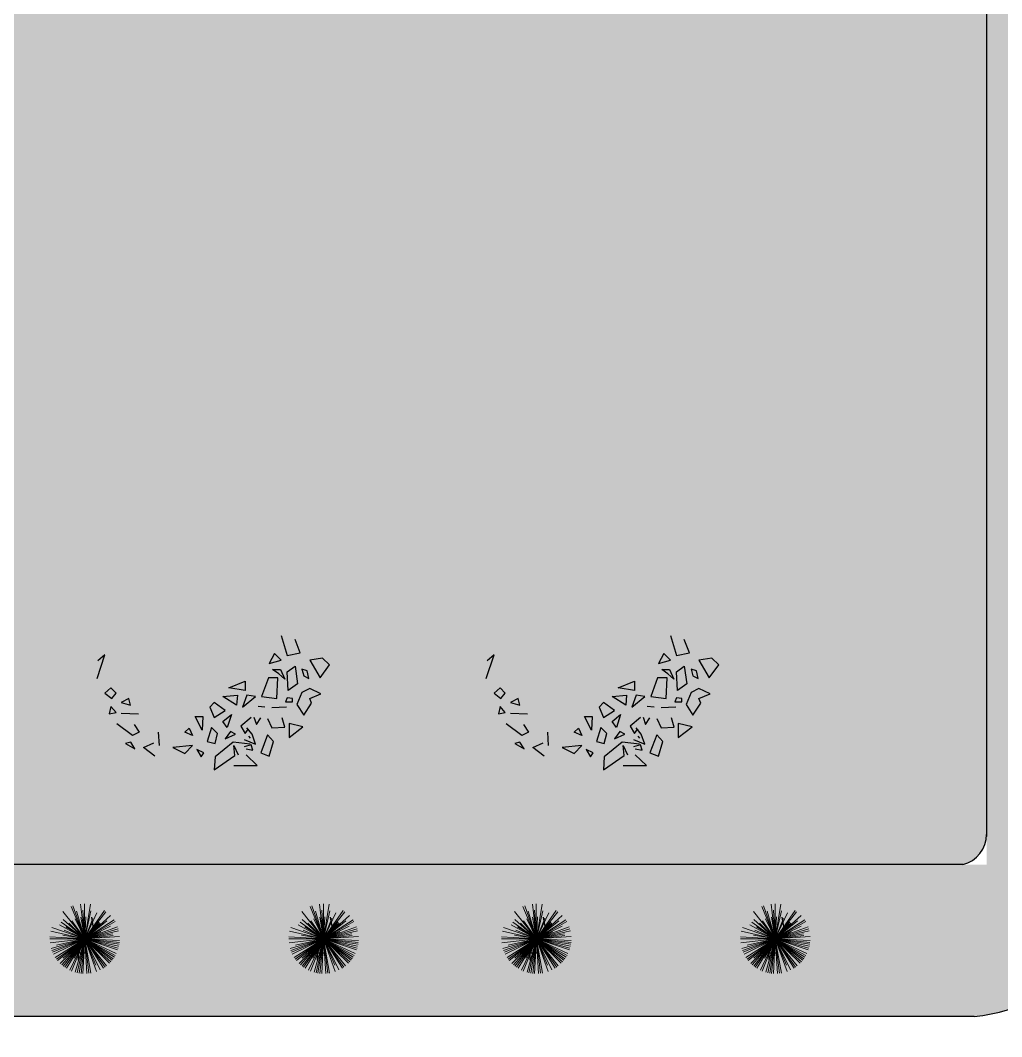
# Model space of a CAD drawing. Header units: millimetres. Extents: x -1544140 to 7445918, y -1294905 to 2019878.
# Drawn here: x 2049811 to 2051465, y 26564 to 28277 of the extents above; entities that cross this region are included whole.
import ezdxf

# ---------------------------------------------------------------- set-up
doc = ezdxf.new("R2010")
doc.units = ezdxf.units.MM
doc.header["$MEASUREMENT"] = 0
doc.layers.add('marc det', color=74, linetype='Continuous', lineweight=18)
picture_1 = doc.add_image_def('image5.png', size_in_pixel=(1482, 826))

msp = doc.modelspace()

# ---------------------------------------------------------------- hatches: boundary and pattern name
at = {"true_color": 0x8dc133, "transparency": 33554687}
h = msp.add_hatch(color=65, dxfattribs=at)
h.dxf.hatch_style = 1
h.paths.add_polyline_path([(2051695.9, 26910.2, -0.388077), (2051418.7, 26598), (2048355.9, 26598, -0.416277), (2047787.9, 27008.6), (2047787.9, 28978.7, -0.394381), (2048149.8, 29609), (2051192.1, 29609, -0.352206), (2051695.9, 29213.3)])
h.paths.add_polyline_path([(2048044, 26854.1), (2048044, 29352.9), (2051439.8, 29352.9), (2051439.8, 26854.1)], flags=16)
at = {"true_color": 0xb8d93f, "transparency": 33554687}
h = msp.add_hatch(color=63, dxfattribs=at)
h.dxf.hatch_style = 1
h.paths.add_polyline_path([(2051399.8, 26854.1, 0.351898), (2051439.8, 26907.7), (2051439.8, 29178.9, 0.326949), (2051193.8, 29352.9), (2048194.7, 29352.9, 0.386529), (2048044, 29013.2), (2048044, 27032.3, 0.417198), (2048331.2, 26854.1)])
at = {"layer": 'marc det'}
for points in [[(2050033.9, 27377.5), (2049995.4, 27367.2), (2049982.8, 27350.9), (2049959.6, 27318.3), (2049935.1, 27315.4), (2049931.9, 27287.3), (2049941.3, 27275.4), (2049934.2, 27257.6), (2049907.2, 27206.9), (2049915.9, 27189.4), (2049930.8, 27167.6), (2049931, 27148.4), (2049901.5, 27137.1), (2049942.6, 27134.2), (2049937.5, 27115.3), (2049950.8, 27101.5), (2049952.5, 27083.9), (2049972.7, 27061.8), (2049979.4, 27037), (2049998, 27022.8), (2050011.6, 27025.5), (2050029.4, 27015.3), (2050037.5, 26992.1), (2050043.2, 26963), (2050049.5, 26984.9), (2050068.9, 27002.4), (2050093.3, 26994.9), (2050109.5, 26984.3), (2050129.3, 26991), (2050150.4, 26991), (2050164, 26975.8), (2050169.4, 26993.3), (2050191.5, 27006), (2050214.6, 27005), (2050238.8, 27016.6), (2050246.1, 27033.2), (2050258.8, 27039.8), (2050275.8, 27043.1), (2050281.8, 27066.3), (2050293.3, 27079.6), (2050324.3, 27082.9), (2050348.2, 27078), (2050327.9, 27091.9), (2050312.6, 27106.7), (2050313.4, 27120.6), (2050327.2, 27139.8), (2050338.6, 27162.6), (2050336.6, 27181.5), (2050339.9, 27227.5), (2050378.3, 27247.4), (2050331.3, 27244.3), (2050318.3, 27265.8), (2050316.1, 27286), (2050301.9, 27313.4), (2050284.9, 27327.9), (2050277.1, 27349.8), (2050259.8, 27357.3), (2050237.2, 27373.5), (2050218.6, 27371.7), (2050219.1, 27402.9), (2050199.3, 27378.4), (2050192, 27397.6), (2050182.2, 27402.5), (2050158.7, 27409.4), (2050153.8, 27403.8), (2050110.3, 27400.7), (2050098.3, 27408), (2050077.1, 27399.7), (2050060.8, 27402), (2050044.2, 27423.5), (2050028.9, 27447.9), (2050035.2, 27424.4), (2050041.7, 27391.4)], [(2050690.1, 27377.5), (2050651.7, 27367.2), (2050639, 27350.9), (2050615.8, 27318.3), (2050591.4, 27315.4), (2050588.1, 27287.3), (2050597.5, 27275.4), (2050590.4, 27257.6), (2050563.4, 27206.9), (2050572.1, 27189.4), (2050587, 27167.6), (2050587.3, 27148.4), (2050557.8, 27137.1), (2050598.9, 27134.2), (2050593.8, 27115.3), (2050607.1, 27101.5), (2050608.7, 27083.9), (2050628.9, 27061.8), (2050635.6, 27037), (2050654.2, 27022.8), (2050667.8, 27025.5), (2050685.7, 27015.3), (2050693.7, 26992.1), (2050699.5, 26963), (2050705.7, 26984.9), (2050725.2, 27002.4), (2050749.6, 26994.9), (2050765.7, 26984.3), (2050785.6, 26991), (2050806.7, 26991), (2050820.2, 26975.8), (2050825.6, 26993.3), (2050847.8, 27006), (2050870.9, 27005), (2050895, 27016.6), (2050902.3, 27033.2), (2050915.1, 27039.8), (2050932, 27043.1), (2050938, 27066.3), (2050949.5, 27079.6), (2050980.6, 27082.9), (2051004.4, 27078), (2050984.1, 27091.9), (2050968.8, 27106.7), (2050969.6, 27120.6), (2050983.5, 27139.8), (2050994.8, 27162.6), (2050992.9, 27181.5), (2050996.2, 27227.5), (2051034.5, 27247.4), (2050987.6, 27244.3), (2050974.5, 27265.8), (2050972.3, 27286), (2050958.1, 27313.4), (2050941.2, 27327.9), (2050933.4, 27349.8), (2050916, 27357.3), (2050893.5, 27373.5), (2050874.8, 27371.7), (2050875.3, 27402.9), (2050855.5, 27378.4), (2050848.2, 27397.6), (2050838.4, 27402.5), (2050814.9, 27409.4), (2050810, 27403.8), (2050766.6, 27400.7), (2050754.6, 27408), (2050733.3, 27399.7), (2050717, 27402), (2050700.5, 27423.5), (2050685.1, 27447.9), (2050691.5, 27424.4), (2050698, 27391.4)]]:
    msp.add_hatch(color=102, dxfattribs=at).paths.add_polyline_path(points)

# ---------------------------------------------------------------- linework, layer by layer
at = {"color": 96}
for p, q in [((2050250.7, 27240.4), (2050260.9, 27206.4)), ((2050907, 27240.4), (2050917.1, 27206.4)), ((2050282.7, 27210.9), (2050274, 27233.6)), ((2050938.9, 27210.9), (2050930.2, 27233.6)), ((2049940.2, 27167.9), (2049953.3, 27207.5)), ((2049953.3, 27207.5), (2049941.6, 27197.3)), ((2050239.1, 27209.8), (2050230.4, 27192.8)), ((2050250.7, 27198.5), (2050239.1, 27209.8)), ((2050260.9, 27206.4), (2050282.7, 27210.9)), ((2050596.4, 27167.9), (2050609.5, 27207.5)), ((2050609.5, 27207.5), (2050597.9, 27197.3)), ((2050895.4, 27209.8), (2050886.7, 27192.8)), ((2050907, 27198.5), (2050895.4, 27209.8)), ((2050917.1, 27206.4), (2050938.9, 27210.9)), ((2050230.4, 27192.8), (2050250.7, 27198.5)), ((2050260.9, 27179.2), (2050274, 27188.3)), ((2050274, 27188.3), (2050278.3, 27158.9)), ((2050320.4, 27201.9), (2050298.6, 27198.5)), ((2050298.6, 27198.5), (2050316.1, 27169)), ((2050316.1, 27169), (2050332, 27190.5)), ((2050332, 27190.5), (2050320.4, 27201.9)), ((2050886.7, 27192.8), (2050907, 27198.5)), ((2050917.1, 27179.2), (2050930.2, 27188.3)), ((2050930.2, 27188.3), (2050934.6, 27158.9)), ((2050976.6, 27201.9), (2050954.9, 27198.5)), ((2050954.9, 27198.5), (2050972.3, 27169)), ((2050972.3, 27169), (2050988.3, 27190.5)), ((2050988.3, 27190.5), (2050976.6, 27201.9)), ((2050229, 27169), (2050217.4, 27137.3)), ((2050244.9, 27169), (2050229, 27169)), ((2050236.2, 27182.6), (2050249.3, 27182.6)), ((2050246.4, 27175.8), (2050236.2, 27182.6)), ((2050243.5, 27133.9), (2050244.9, 27169)), ((2050256.6, 27166.8), (2050246.4, 27175.8)), ((2050249.3, 27182.6), (2050256.6, 27166.8)), ((2050262.4, 27147.5), (2050260.9, 27179.2)), ((2050294.3, 27180.4), (2050285.6, 27183.7)), ((2050285.6, 27183.7), (2050288.5, 27172.4)), ((2050288.5, 27172.4), (2050297.2, 27167.9)), ((2050297.2, 27167.9), (2050294.3, 27180.4)), ((2050885.2, 27169), (2050873.6, 27137.3)), ((2050901.2, 27169), (2050885.2, 27169)), ((2050892.5, 27182.6), (2050905.5, 27182.6)), ((2050902.6, 27175.8), (2050892.5, 27182.6)), ((2050899.7, 27133.9), (2050901.2, 27169)), ((2050912.8, 27166.8), (2050902.6, 27175.8)), ((2050905.5, 27182.6), (2050912.8, 27166.8)), ((2050918.6, 27147.5), (2050917.1, 27179.2)), ((2050950.5, 27180.4), (2050941.8, 27183.7)), ((2050941.8, 27183.7), (2050944.7, 27172.4)), ((2050944.7, 27172.4), (2050953.4, 27167.9)), ((2050953.4, 27167.9), (2050950.5, 27180.4)), ((2049963.4, 27152.1), (2049953.3, 27143)), ((2049972.1, 27143), (2049963.4, 27152.1)), ((2050162.2, 27152.1), (2050189.8, 27163.4)), ((2050189.8, 27147.5), (2050162.2, 27152.1)), ((2050189.8, 27163.4), (2050189.8, 27147.5)), ((2050278.3, 27158.9), (2050262.4, 27147.5)), ((2050619.6, 27152.1), (2050609.5, 27143)), ((2050628.4, 27143), (2050619.6, 27152.1)), ((2050818.5, 27152.1), (2050846, 27163.4)), ((2050846, 27147.5), (2050818.5, 27152.1)), ((2050846, 27163.4), (2050846, 27147.5)), ((2050934.6, 27158.9), (2050918.6, 27147.5)), ((2049953.3, 27143), (2049964.9, 27133.9)), ((2049964.9, 27133.9), (2049972.1, 27143)), ((2050152.1, 27137.3), (2050176.7, 27139.6)), ((2050175.3, 27122.6), (2050152.1, 27137.3)), ((2050176.7, 27139.6), (2050175.3, 27122.6)), ((2050192.7, 27139.6), (2050185.4, 27119.2)), ((2050185.4, 27119.2), (2050207.2, 27137.3)), ((2050207.2, 27137.3), (2050192.7, 27139.6)), ((2050217.4, 27137.3), (2050243.5, 27133.9)), ((2050260.9, 27135.1), (2050258, 27128.3)), ((2050269.6, 27133.9), (2050260.9, 27135.1)), ((2050285.6, 27144.1), (2050276.9, 27123.8)), ((2050298.6, 27150.9), (2050285.6, 27144.1)), ((2050317.5, 27141.9), (2050298.6, 27150.9)), ((2050298.6, 27133.9), (2050317.5, 27141.9)), ((2050609.5, 27143), (2050621.1, 27133.9)), ((2050621.1, 27133.9), (2050628.4, 27143)), ((2050808.3, 27137.3), (2050833, 27139.6)), ((2050831.5, 27122.6), (2050808.3, 27137.3)), ((2050833, 27139.6), (2050831.5, 27122.6)), ((2050848.9, 27139.6), (2050841.7, 27119.2)), ((2050841.7, 27119.2), (2050863.5, 27137.3)), ((2050863.5, 27137.3), (2050848.9, 27139.6)), ((2050873.6, 27137.3), (2050899.7, 27133.9)), ((2050917.1, 27135.1), (2050914.2, 27128.3)), ((2050925.9, 27133.9), (2050917.1, 27135.1)), ((2050941.8, 27144.1), (2050933.1, 27123.8)), ((2050954.9, 27150.9), (2050941.8, 27144.1)), ((2050973.7, 27141.9), (2050954.9, 27150.9)), ((2050954.9, 27133.9), (2050973.7, 27141.9)), ((2049963.4, 27120.4), (2049960.5, 27107.9)), ((2049972.1, 27110.2), (2049963.4, 27120.4)), ((2049993.9, 27133.9), (2049980.8, 27127.2)), ((2049980.8, 27127.2), (2049996.8, 27122.6)), ((2049996.8, 27122.6), (2049993.9, 27133.9)), ((2050137.6, 27127.2), (2050130.3, 27119.2)), ((2050130.3, 27119.2), (2050137.6, 27102.2)), ((2050156.4, 27113.6), (2050137.6, 27127.2)), ((2050223.2, 27119.2), (2050211.6, 27120.4)), ((2050259.5, 27119.2), (2050234.8, 27118.1)), ((2050258, 27128.3), (2050269.6, 27128.3)), ((2050269.6, 27128.3), (2050269.6, 27133.9)), ((2050276.9, 27123.8), (2050288.5, 27105.7)), ((2050288.5, 27105.7), (2050301.6, 27126)), ((2050301.6, 27126), (2050298.6, 27133.9)), ((2050619.6, 27120.4), (2050616.7, 27107.9)), ((2050628.4, 27110.2), (2050619.6, 27120.4)), ((2050650.1, 27133.9), (2050637.1, 27127.2)), ((2050637.1, 27127.2), (2050653, 27122.6)), ((2050653, 27122.6), (2050650.1, 27133.9)), ((2050793.8, 27127.2), (2050786.5, 27119.2)), ((2050786.5, 27119.2), (2050793.8, 27102.2)), ((2050812.7, 27113.6), (2050793.8, 27127.2)), ((2050879.4, 27119.2), (2050867.8, 27120.4)), ((2050915.7, 27119.2), (2050891, 27118.1)), ((2050914.2, 27128.3), (2050925.9, 27128.3)), ((2050925.9, 27128.3), (2050925.9, 27133.9)), ((2050933.1, 27123.8), (2050944.7, 27105.7)), ((2050944.7, 27105.7), (2050957.8, 27126)), ((2050957.8, 27126), (2050954.9, 27133.9)), ((2049960.5, 27107.9), (2049972.1, 27110.2)), ((2049980.8, 27109), (2050009.9, 27107.9)), ((2050117.2, 27080.7), (2050105.6, 27103.4)), ((2050105.6, 27103.4), (2050118.7, 27103.4)), ((2050118.7, 27103.4), (2050117.2, 27080.7)), ((2050137.6, 27102.2), (2050156.4, 27113.6)), ((2050152.1, 27095.5), (2050166.6, 27106.8)), ((2050166.6, 27106.8), (2050159.3, 27085.3)), ((2050200, 27102.2), (2050182.5, 27087.5)), ((2050204.4, 27102.4), (2050208.7, 27090)), ((2050208.7, 27090), (2050216, 27101.3)), ((2050227.6, 27100.1), (2050234.9, 27084.3)), ((2050256.6, 27085.4), (2050252.3, 27101.3)), ((2050616.7, 27107.9), (2050628.4, 27110.2)), ((2050637.1, 27109), (2050666.1, 27107.9)), ((2050773.5, 27080.7), (2050761.9, 27103.4)), ((2050761.9, 27103.4), (2050774.9, 27103.4)), ((2050774.9, 27103.4), (2050773.5, 27080.7)), ((2050793.8, 27102.2), (2050812.7, 27113.6)), ((2050808.3, 27095.5), (2050822.8, 27106.8)), ((2050822.8, 27106.8), (2050815.6, 27085.3)), ((2050856.2, 27102.2), (2050838.8, 27087.5)), ((2050860.6, 27102.4), (2050865, 27090)), ((2050865, 27090), (2050872.2, 27101.3)), ((2050883.9, 27100.1), (2050891.1, 27084.3)), ((2050912.9, 27085.4), (2050908.5, 27101.3)), ((2049999.8, 27071.8), (2049973.7, 27091.1)), ((2050002.7, 27090), (2050011.4, 27077.5)), ((2050088.2, 27077.4), (2050095.5, 27084.1)), ((2050095.5, 27084.1), (2050101.3, 27071.7)), ((2050133.2, 27085.3), (2050126, 27061.5)), ((2050143.4, 27075.1), (2050133.2, 27085.3)), ((2050159.3, 27085.3), (2050152.1, 27095.5)), ((2050182.5, 27087.5), (2050189.8, 27075.1)), ((2050189.8, 27075.1), (2050195.6, 27083)), ((2050201.5, 27074.1), (2050192.8, 27084.3)), ((2050234.9, 27084.3), (2050256.6, 27085.4)), ((2050287, 27086.4), (2050263.8, 27092.1)), ((2050263.8, 27092.1), (2050263.8, 27068.3)), ((2050263.8, 27068.3), (2050287, 27086.4)), ((2050656, 27071.8), (2050629.9, 27091.1)), ((2050658.9, 27090), (2050667.6, 27077.5)), ((2050744.5, 27077.4), (2050751.7, 27084.1)), ((2050751.7, 27084.1), (2050757.5, 27071.7)), ((2050789.4, 27085.3), (2050782.2, 27061.5)), ((2050799.6, 27075.1), (2050789.4, 27085.3)), ((2050815.6, 27085.3), (2050808.3, 27095.5)), ((2050838.8, 27087.5), (2050846, 27075.1)), ((2050846, 27075.1), (2050851.8, 27083)), ((2050857.7, 27074.1), (2050849, 27084.3)), ((2050891.1, 27084.3), (2050912.9, 27085.4)), ((2050943.3, 27086.4), (2050920, 27092.1)), ((2050920, 27092.1), (2050920, 27068.3)), ((2050920, 27068.3), (2050943.3, 27086.4)), ((2050011.4, 27077.5), (2049999.8, 27071.8)), ((2050043.2, 27077.4), (2050044.7, 27054.7)), ((2050101.3, 27071.7), (2050088.2, 27077.4)), ((2050139, 27058.1), (2050143.4, 27075.1)), ((2050165.1, 27078.5), (2050156.4, 27066)), ((2050156.4, 27066), (2050173.8, 27074)), ((2050173.8, 27074), (2050165.1, 27078.5)), ((2050195.6, 27070.6), (2050198.5, 27067.2)), ((2050207.3, 27057.1), (2050201.5, 27074.1)), ((2050227.6, 27073), (2050216, 27042.4)), ((2050237.8, 27061.6), (2050227.6, 27073)), ((2050667.6, 27077.5), (2050656, 27071.8)), ((2050699.5, 27077.4), (2050700.9, 27054.7)), ((2050757.5, 27071.7), (2050744.5, 27077.4)), ((2050795.2, 27058.1), (2050799.6, 27075.1)), ((2050821.4, 27078.5), (2050812.7, 27066)), ((2050812.7, 27066), (2050830.1, 27074)), ((2050830.1, 27074), (2050821.4, 27078.5)), ((2050851.8, 27070.6), (2050854.8, 27067.2)), ((2050863.5, 27057.1), (2050857.7, 27074.1)), ((2050883.9, 27073), (2050872.2, 27042.4)), ((2050894, 27061.6), (2050883.9, 27073)), ((2049996.9, 27060.5), (2049988.2, 27058.3)), ((2049988.2, 27058.3), (2050004.1, 27049.2)), ((2050004.1, 27049.2), (2049996.9, 27060.5)), ((2050018.6, 27051.5), (2050036.1, 27059.4)), ((2050037.5, 27036.8), (2050018.6, 27051.5)), ((2050101.3, 27054.7), (2050067.9, 27051.3)), ((2050067.9, 27051.3), (2050088.2, 27041.1)), ((2050088.2, 27041.1), (2050101.3, 27054.7)), ((2050126, 27061.5), (2050139, 27058.1)), ((2050169.5, 27060.4), (2050139, 27035.5)), ((2050198.5, 27057), (2050169.5, 27060.4)), ((2050172.4, 27037.7), (2050170.9, 27054.7)), ((2050170.9, 27054.7), (2050178.2, 27038.9)), ((2050188.4, 27065.1), (2050207.3, 27057.1)), ((2050200, 27056), (2050188.4, 27052.6)), ((2050191.3, 27049.2), (2050202.9, 27046.9)), ((2050202.9, 27046.9), (2050200, 27056)), ((2050230.5, 27036.8), (2050237.8, 27061.6)), ((2050653.1, 27060.5), (2050644.4, 27058.3)), ((2050644.4, 27058.3), (2050660.4, 27049.2)), ((2050660.4, 27049.2), (2050653.1, 27060.5)), ((2050674.9, 27051.5), (2050692.3, 27059.4)), ((2050693.7, 27036.8), (2050674.9, 27051.5)), ((2050757.5, 27054.7), (2050724.1, 27051.3)), ((2050724.1, 27051.3), (2050744.5, 27041.1)), ((2050744.5, 27041.1), (2050757.5, 27054.7)), ((2050782.2, 27061.5), (2050795.2, 27058.1)), ((2050825.7, 27060.4), (2050795.2, 27035.5)), ((2050854.8, 27057), (2050825.7, 27060.4)), ((2050828.6, 27037.7), (2050827.2, 27054.7)), ((2050827.2, 27054.7), (2050834.4, 27038.9)), ((2050844.7, 27065.1), (2050863.5, 27057.1)), ((2050856.3, 27056), (2050844.7, 27052.6)), ((2050847.6, 27049.2), (2050859.2, 27046.9)), ((2050859.2, 27046.9), (2050856.3, 27056)), ((2050886.8, 27036.8), (2050894, 27061.6)), ((2050120.2, 27042.2), (2050108.5, 27047.9)), ((2050108.5, 27047.9), (2050115.8, 27035.5)), ((2050115.8, 27035.5), (2050120.2, 27042.2)), ((2050137.6, 27014), (2050172.4, 27037.7)), ((2050139, 27035.5), (2050137.6, 27014)), ((2050210.2, 27020.9), (2050191.3, 27039)), ((2050216, 27042.4), (2050230.5, 27036.8)), ((2050776.4, 27042.2), (2050764.8, 27047.9)), ((2050764.8, 27047.9), (2050772, 27035.5)), ((2050772, 27035.5), (2050776.4, 27042.2)), ((2050793.8, 27014), (2050828.6, 27037.7)), ((2050795.2, 27035.5), (2050793.8, 27014)), ((2050866.4, 27020.9), (2050847.6, 27039)), ((2050872.2, 27042.4), (2050886.8, 27036.8)), ((2050171, 27020.9), (2050210.2, 27020.9)), ((2050827.2, 27020.9), (2050866.4, 27020.9))]:
    msp.add_line(p, q, dxfattribs=at)
at = {"color": 116, "lineweight": -2, "true_color": 0x136734}
for p, q in [((2049934.4, 26746.8), (2049931.1, 26765.6)), ((2050337.1, 26746.8), (2050333.8, 26765.6)), ((2050695.9, 26746.8), (2050692.6, 26765.6)), ((2051098.7, 26746.8), (2051095.4, 26765.6))]:
    msp.add_line(p, q, dxfattribs=at)
at = {"color": 116, "true_color": 0x136734}
for p, q in [((2049908.3, 26717.8), (2049908.3, 26692.9)), ((2050311, 26717.8), (2050311, 26692.9)), ((2050669.8, 26717.8), (2050669.8, 26692.9)), ((2051072.5, 26717.8), (2051072.5, 26692.9)), ((2049895.8, 26705.3), (2049920.7, 26705.3)), ((2050298.6, 26705.3), (2050323.5, 26705.3)), ((2050657.3, 26705.3), (2050682.2, 26705.3)), ((2051060.1, 26705.3), (2051085, 26705.3))]:
    msp.add_line(p, q, dxfattribs=at)
for points in [[(2051439.8, 29178.9), (2051439.8, 26901.4)], [(2051399.8, 26854.1), (2048220.4, 26854.1)], [(2051418.7, 26598), (2048195.7, 26598)]]:
    msp.add_lwpolyline(points)
for radius, start in [(53.4, 284.4217), (309.5, 275.9777)]:
    msp.add_arc((2051386.5, 26905.8), radius, start, 359.182)
at = {"layer": 'marc det', "color": 116, "true_color": 0x136734}
for p, q in [((2049919.4, 26729.1), (2049882.5, 26774.8)), ((2049919.4, 26729.1), (2049896.6, 26783.3)), ((2049919.4, 26729.1), (2049899.6, 26784.5)), ((2049919.4, 26729.1), (2049905.7, 26775.6)), ((2049919.4, 26729.1), (2049912.4, 26787.5)), ((2049919.4, 26729.1), (2049916.4, 26777.4)), ((2049918.8, 26728.5), (2049952.5, 26776.6)), ((2049952.5, 26776.6), (2049918.8, 26728.5)), ((2049918.8, 26728.5), (2049955.2, 26774.7)), ((2049919.4, 26729.1), (2049919, 26787.9)), ((2049919.4, 26729.1), (2049928.9, 26787.1)), ((2049919.4, 26729.1), (2049929.8, 26776.3)), ((2050322.1, 26729.1), (2050285.2, 26774.8)), ((2050322.1, 26729.1), (2050299.3, 26783.3)), ((2050322.1, 26729.1), (2050302.4, 26784.5)), ((2050322.1, 26729.1), (2050308.4, 26775.6)), ((2050322.1, 26729.1), (2050315.2, 26787.5)), ((2050322.1, 26729.1), (2050319.1, 26777.4)), ((2050321.6, 26728.5), (2050355.3, 26776.6)), ((2050355.3, 26776.6), (2050321.6, 26728.5)), ((2050321.6, 26728.5), (2050357.9, 26774.7)), ((2050322.1, 26729.1), (2050321.8, 26787.9)), ((2050322.1, 26729.1), (2050331.6, 26787.1)), ((2050322.1, 26729.1), (2050332.6, 26776.3)), ((2050680.9, 26729.1), (2050644, 26774.8)), ((2050680.9, 26729.1), (2050658.1, 26783.3)), ((2050680.9, 26729.1), (2050661.2, 26784.5)), ((2050680.9, 26729.1), (2050667.2, 26775.6)), ((2050680.9, 26729.1), (2050674, 26787.5)), ((2050680.9, 26729.1), (2050677.9, 26777.4)), ((2050680.3, 26728.5), (2050714, 26776.6)), ((2050714, 26776.6), (2050680.3, 26728.5)), ((2050680.3, 26728.5), (2050716.7, 26774.7)), ((2050680.9, 26729.1), (2050680.5, 26787.9)), ((2050680.9, 26729.1), (2050690.4, 26787.1)), ((2050680.9, 26729.1), (2050691.4, 26776.3)), ((2051083.6, 26729.1), (2051046.7, 26774.8)), ((2051083.6, 26729.1), (2051060.8, 26783.3)), ((2051083.6, 26729.1), (2051063.9, 26784.5)), ((2051083.6, 26729.1), (2051070, 26775.6)), ((2051083.6, 26729.1), (2051076.7, 26787.5)), ((2051083.6, 26729.1), (2051080.6, 26777.4)), ((2051083.1, 26728.5), (2051116.8, 26776.6)), ((2051116.8, 26776.6), (2051083.1, 26728.5)), ((2051083.1, 26728.5), (2051119.4, 26774.7)), ((2051083.6, 26729.1), (2051083.3, 26787.9)), ((2051083.6, 26729.1), (2051093.1, 26787.1)), ((2051083.6, 26729.1), (2051094.1, 26776.3)), ((2049919.4, 26729.1), (2049882.9, 26761.3)), ((2049919.4, 26729.1), (2049897.6, 26759.4)), ((2049919.4, 26729.1), (2049903, 26762.6)), ((2049919.4, 26729.1), (2049912.9, 26765.7)), ((2049919.4, 26729.1), (2049940, 26772.7)), ((2049919.4, 26729.1), (2049962.9, 26768.5)), ((2049919.4, 26729.1), (2049921.2, 26766.2)), ((2049919.4, 26729.1), (2049933.3, 26763.4)), ((2049919.4, 26729.1), (2049968.9, 26760.7)), ((2049919.4, 26729.1), (2049956.9, 26759.4)), ((2049919.4, 26729.1), (2049970.6, 26757.9)), ((2050322.1, 26729.1), (2050285.7, 26761.3)), ((2050322.1, 26729.1), (2050300.4, 26759.4)), ((2050322.1, 26729.1), (2050305.8, 26762.6)), ((2050322.1, 26729.1), (2050315.7, 26765.7)), ((2050322.1, 26729.1), (2050342.8, 26772.7)), ((2050322.1, 26729.1), (2050365.7, 26768.5)), ((2050322.1, 26729.1), (2050324, 26766.2)), ((2050322.1, 26729.1), (2050336.1, 26763.4)), ((2050322.1, 26729.1), (2050371.7, 26760.7)), ((2050322.1, 26729.1), (2050359.6, 26759.4)), ((2050322.1, 26729.1), (2050373.3, 26757.9)), ((2050680.9, 26729.1), (2050644.5, 26761.3)), ((2050680.9, 26729.1), (2050659.1, 26759.4)), ((2050680.9, 26729.1), (2050664.5, 26762.6)), ((2050680.9, 26729.1), (2050674.5, 26765.7)), ((2050680.9, 26729.1), (2050701.6, 26772.7)), ((2050680.9, 26729.1), (2050724.5, 26768.5)), ((2050680.9, 26729.1), (2050682.8, 26766.2)), ((2050680.9, 26729.1), (2050694.9, 26763.4)), ((2050680.9, 26729.1), (2050730.4, 26760.7)), ((2050680.9, 26729.1), (2050718.4, 26759.4)), ((2050680.9, 26729.1), (2050732.1, 26757.9)), ((2051083.6, 26729.1), (2051047.2, 26761.3)), ((2051083.6, 26729.1), (2051061.9, 26759.4)), ((2051083.6, 26729.1), (2051067.3, 26762.6)), ((2051083.6, 26729.1), (2051077.2, 26765.7)), ((2051083.6, 26729.1), (2051104.3, 26772.7)), ((2051083.6, 26729.1), (2051127.2, 26768.5)), ((2051083.6, 26729.1), (2051085.5, 26766.2)), ((2051083.6, 26729.1), (2051097.6, 26763.4)), ((2051083.6, 26729.1), (2051133.2, 26760.7)), ((2051083.6, 26729.1), (2051121.2, 26759.4)), ((2051083.6, 26729.1), (2051134.9, 26757.9)), ((2049919.4, 26729.1), (2049862, 26741.9)), ((2049919.4, 26729.1), (2049863.8, 26748.2)), ((2049919.4, 26729.1), (2049876.6, 26752.4)), ((2049919.4, 26729.1), (2049879.5, 26757)), ((2049879.5, 26757), (2049919.4, 26729.1)), ((2049919.4, 26729.1), (2049884.7, 26743.3)), ((2049919.4, 26729.1), (2049887.6, 26748.9)), ((2049919.4, 26729.1), (2049892.8, 26755.4)), ((2049919.4, 26729.1), (2049943.8, 26756.9)), ((2049919.4, 26729.1), (2049945.4, 26755.5)), ((2049919.4, 26729.1), (2049962.7, 26750.3)), ((2049919.4, 26729.1), (2049974.7, 26748.9)), ((2049919.4, 26729.1), (2049975.7, 26745.7)), ((2049919.4, 26729.1), (2049976.5, 26742.6)), ((2049919.4, 26729.1), (2049946.4, 26740.5)), ((2050322.1, 26729.1), (2050264.8, 26741.9)), ((2050322.1, 26729.1), (2050266.6, 26748.2)), ((2050322.1, 26729.1), (2050279.4, 26752.4)), ((2050322.1, 26729.1), (2050282.3, 26757)), ((2050282.3, 26757), (2050322.1, 26729.1)), ((2050322.1, 26729.1), (2050287.4, 26743.3)), ((2050322.1, 26729.1), (2050290.3, 26748.9)), ((2050322.1, 26729.1), (2050295.5, 26755.4)), ((2050322.1, 26729.1), (2050346.6, 26756.9)), ((2050322.1, 26729.1), (2050348.1, 26755.5)), ((2050322.1, 26729.1), (2050365.4, 26750.3)), ((2050322.1, 26729.1), (2050377.4, 26748.9)), ((2050322.1, 26729.1), (2050378.5, 26745.7)), ((2050322.1, 26729.1), (2050379.3, 26742.6)), ((2050322.1, 26729.1), (2050349.2, 26740.5)), ((2050680.9, 26729.1), (2050623.6, 26741.9)), ((2050680.9, 26729.1), (2050625.3, 26748.2)), ((2050680.9, 26729.1), (2050638.2, 26752.4)), ((2050680.9, 26729.1), (2050641.1, 26757)), ((2050641.1, 26757), (2050680.9, 26729.1)), ((2050680.9, 26729.1), (2050646.2, 26743.3)), ((2050680.9, 26729.1), (2050649.1, 26748.9)), ((2050680.9, 26729.1), (2050654.3, 26755.4)), ((2050680.9, 26729.1), (2050705.4, 26756.9)), ((2050680.9, 26729.1), (2050706.9, 26755.5)), ((2050680.9, 26729.1), (2050724.2, 26750.3)), ((2050680.9, 26729.1), (2050736.2, 26748.9)), ((2050680.9, 26729.1), (2050737.2, 26745.7)), ((2050680.9, 26729.1), (2050738.1, 26742.6)), ((2050680.9, 26729.1), (2050708, 26740.5)), ((2051083.6, 26729.1), (2051026.3, 26741.9)), ((2051083.6, 26729.1), (2051028.1, 26748.2)), ((2051083.6, 26729.1), (2051040.9, 26752.4)), ((2051083.6, 26729.1), (2051043.8, 26757)), ((2051043.8, 26757), (2051083.6, 26729.1)), ((2051083.6, 26729.1), (2051048.9, 26743.3)), ((2051083.6, 26729.1), (2051051.8, 26748.9)), ((2051083.6, 26729.1), (2051057.1, 26755.4)), ((2051083.6, 26729.1), (2051108.1, 26756.9)), ((2051083.6, 26729.1), (2051109.6, 26755.5)), ((2051083.6, 26729.1), (2051127, 26750.3)), ((2051083.6, 26729.1), (2051139, 26748.9)), ((2051083.6, 26729.1), (2051140, 26745.7)), ((2051083.6, 26729.1), (2051140.8, 26742.6)), ((2051083.6, 26729.1), (2051110.7, 26740.5)), ((2049919.4, 26729.1), (2049860.6, 26728.8)), ((2049919.4, 26729.1), (2049860.7, 26732.1)), ((2049919.4, 26729.1), (2049861, 26722.2)), ((2049919.4, 26729.1), (2049863, 26712.5)), ((2049919.4, 26729.1), (2049864, 26709.4)), ((2049919.4, 26729.1), (2049865.2, 26706.3)), ((2049919.4, 26729.1), (2049866.6, 26703.3)), ((2049919.4, 26729.1), (2049869.8, 26697.6)), ((2049919.4, 26729.1), (2049871.7, 26694.9)), ((2049919.4, 26729.1), (2049871.8, 26718)), ((2049919.4, 26729.1), (2049873.7, 26692.2)), ((2049919.4, 26729.1), (2049878.1, 26687.4)), ((2049919.4, 26729.1), (2049880.5, 26685.1)), ((2049919.4, 26729.1), (2049882.3, 26735.2)), ((2049919.4, 26729.1), (2049883, 26683)), ((2049919.4, 26729.1), (2049883.1, 26696.3)), ((2049885.7, 26681), (2049919.4, 26729.1)), ((2049919.4, 26729.1), (2049885.7, 26681)), ((2049919.4, 26729.1), (2049888.4, 26679.2)), ((2049919.4, 26729.1), (2049894.2, 26676.1)), ((2049919.4, 26729.1), (2049897.2, 26674.7)), ((2049919.4, 26729.1), (2049901.3, 26696.1)), ((2049919.4, 26729.1), (2049903.4, 26672.6)), ((2049919.4, 26729.1), (2049906.6, 26671.8)), ((2049919.4, 26729.1), (2049909.9, 26671.2)), ((2049919.4, 26729.1), (2049913.1, 26670.7)), ((2049919.4, 26729.1), (2049916.4, 26670.5)), ((2049919.4, 26729.1), (2049966.9, 26737.5)), ((2049919.4, 26729.1), (2049967.3, 26734.8)), ((2049919.4, 26729.1), (2049978, 26732.8)), ((2049919.4, 26729.1), (2049978, 26726.2)), ((2049919.4, 26729.1), (2049939.1, 26673.8)), ((2049919.4, 26729.1), (2049926.3, 26670.8)), ((2049919.4, 26729.1), (2049929.5, 26671.3)), ((2049919.4, 26729.1), (2049923, 26670.5)), ((2049919.4, 26729.1), (2049938.3, 26684.3)), ((2049919.4, 26729.1), (2049945.2, 26676.4)), ((2049919.4, 26729.1), (2049950.9, 26679.6)), ((2049919.4, 26729.1), (2049953.6, 26681.4)), ((2049919.4, 26729.1), (2049956.3, 26683.4)), ((2049919.4, 26729.1), (2049961.1, 26687.9)), ((2049919.4, 26729.1), (2049963.4, 26690.3)), ((2049919.4, 26729.1), (2049965.5, 26692.8)), ((2049967.5, 26695.4), (2049919.4, 26729.1)), ((2049919.4, 26729.1), (2049969.3, 26698.2)), ((2049919.4, 26729.1), (2049970.9, 26701)), ((2049919.4, 26729.1), (2049972.4, 26704)), ((2049919.4, 26729.1), (2049976.7, 26716.4)), ((2049919.4, 26729.1), (2049977.3, 26719.7)), ((2049919.4, 26729.1), (2049977.8, 26722.9)), ((2049919.4, 26729.1), (2049974.9, 26710.1)), ((2049919.4, 26729.1), (2049975.9, 26713.2)), ((2050322.1, 26729.1), (2050263.4, 26732.1)), ((2050322.1, 26729.1), (2050263.4, 26728.8)), ((2050322.1, 26729.1), (2050263.8, 26722.2)), ((2050322.1, 26729.1), (2050265.8, 26712.5)), ((2050322.1, 26729.1), (2050266.8, 26709.4)), ((2050322.1, 26729.1), (2050268, 26706.3)), ((2050322.1, 26729.1), (2050269.3, 26703.3)), ((2050322.1, 26729.1), (2050272.6, 26697.6)), ((2050322.1, 26729.1), (2050274.4, 26694.9)), ((2050322.1, 26729.1), (2050274.5, 26718)), ((2050322.1, 26729.1), (2050276.4, 26692.2)), ((2050322.1, 26729.1), (2050280.8, 26687.4)), ((2050322.1, 26729.1), (2050283.2, 26685.1)), ((2050322.1, 26729.1), (2050285.1, 26735.2)), ((2050322.1, 26729.1), (2050285.8, 26683)), ((2050322.1, 26729.1), (2050285.8, 26696.3)), ((2050288.4, 26681), (2050322.1, 26729.1)), ((2050322.1, 26729.1), (2050288.4, 26681)), ((2050322.1, 26729.1), (2050291.2, 26679.2)), ((2050322.1, 26729.1), (2050296.9, 26676.1)), ((2050322.1, 26729.1), (2050300, 26674.7)), ((2050322.1, 26729.1), (2050304.1, 26696.1)), ((2050322.1, 26729.1), (2050306.2, 26672.6)), ((2050322.1, 26729.1), (2050309.4, 26671.8)), ((2050322.1, 26729.1), (2050312.6, 26671.2)), ((2050322.1, 26729.1), (2050315.9, 26670.7)), ((2050322.1, 26729.1), (2050319.2, 26670.5)), ((2050322.1, 26729.1), (2050369.6, 26737.5)), ((2050322.1, 26729.1), (2050370.1, 26734.8)), ((2050322.1, 26729.1), (2050380.7, 26732.8)), ((2050322.1, 26729.1), (2050380.8, 26726.2)), ((2050322.1, 26729.1), (2050341.8, 26673.8)), ((2050322.1, 26729.1), (2050329, 26670.8)), ((2050322.1, 26729.1), (2050332.3, 26671.3)), ((2050322.1, 26729.1), (2050325.8, 26670.5)), ((2050322.1, 26729.1), (2050341, 26684.3)), ((2050322.1, 26729.1), (2050347.9, 26676.4)), ((2050322.1, 26729.1), (2050353.7, 26679.6)), ((2050322.1, 26729.1), (2050356.4, 26681.4)), ((2050322.1, 26729.1), (2050359, 26683.4)), ((2050322.1, 26729.1), (2050363.9, 26687.9)), ((2050322.1, 26729.1), (2050366.1, 26690.3)), ((2050322.1, 26729.1), (2050368.3, 26692.8)), ((2050370.2, 26695.4), (2050322.1, 26729.1)), ((2050322.1, 26729.1), (2050372, 26698.2)), ((2050322.1, 26729.1), (2050373.7, 26701)), ((2050322.1, 26729.1), (2050375.2, 26704)), ((2050322.1, 26729.1), (2050379.5, 26716.4)), ((2050322.1, 26729.1), (2050380.1, 26719.7)), ((2050322.1, 26729.1), (2050380.5, 26722.9)), ((2050322.1, 26729.1), (2050377.7, 26710.1)), ((2050322.1, 26729.1), (2050378.6, 26713.2)), ((2050680.9, 26729.1), (2050622.2, 26732.1)), ((2050680.9, 26729.1), (2050622.2, 26728.8)), ((2050680.9, 26729.1), (2050622.6, 26722.2)), ((2050680.9, 26729.1), (2050624.5, 26712.5)), ((2050680.9, 26729.1), (2050625.6, 26709.4)), ((2050680.9, 26729.1), (2050626.8, 26706.3)), ((2050680.9, 26729.1), (2050628.1, 26703.3)), ((2050680.9, 26729.1), (2050631.3, 26697.6)), ((2050680.9, 26729.1), (2050633.2, 26694.9)), ((2050680.9, 26729.1), (2050633.3, 26718)), ((2050680.9, 26729.1), (2050635.2, 26692.2)), ((2050680.9, 26729.1), (2050639.6, 26687.4)), ((2050680.9, 26729.1), (2050642, 26685.1)), ((2050680.9, 26729.1), (2050643.8, 26735.2)), ((2050680.9, 26729.1), (2050644.5, 26683)), ((2050680.9, 26729.1), (2050644.6, 26696.3)), ((2050647.2, 26681), (2050680.9, 26729.1)), ((2050680.9, 26729.1), (2050647.2, 26681)), ((2050680.9, 26729.1), (2050649.9, 26679.2)), ((2050680.9, 26729.1), (2050655.7, 26676.1)), ((2050680.9, 26729.1), (2050658.7, 26674.7)), ((2050680.9, 26729.1), (2050662.9, 26696.1)), ((2050680.9, 26729.1), (2050665, 26672.6)), ((2050680.9, 26729.1), (2050668.2, 26671.8)), ((2050680.9, 26729.1), (2050671.4, 26671.2)), ((2050680.9, 26729.1), (2050674.7, 26670.7)), ((2050680.9, 26729.1), (2050677.9, 26670.5)), ((2050680.9, 26729.1), (2050728.4, 26737.5)), ((2050680.9, 26729.1), (2050728.8, 26734.8)), ((2050680.9, 26729.1), (2050739.5, 26732.8)), ((2050680.9, 26729.1), (2050739.6, 26726.2)), ((2050680.9, 26729.1), (2050700.6, 26673.8)), ((2050680.9, 26729.1), (2050687.8, 26670.8)), ((2050680.9, 26729.1), (2050691.1, 26671.3)), ((2050680.9, 26729.1), (2050684.5, 26670.5)), ((2050680.9, 26729.1), (2050699.8, 26684.3)), ((2050680.9, 26729.1), (2050706.7, 26676.4)), ((2050680.9, 26729.1), (2050712.4, 26679.6)), ((2050680.9, 26729.1), (2050715.2, 26681.4)), ((2050680.9, 26729.1), (2050717.8, 26683.4)), ((2050680.9, 26729.1), (2050722.7, 26687.9)), ((2050680.9, 26729.1), (2050724.9, 26690.3)), ((2050680.9, 26729.1), (2050727, 26692.8)), ((2050729, 26695.4), (2050680.9, 26729.1)), ((2050680.9, 26729.1), (2050730.8, 26698.2)), ((2050680.9, 26729.1), (2050732.5, 26701)), ((2050680.9, 26729.1), (2050734, 26704)), ((2050680.9, 26729.1), (2050738.2, 26716.4)), ((2050680.9, 26729.1), (2050738.9, 26719.7)), ((2050680.9, 26729.1), (2050739.3, 26722.9)), ((2050680.9, 26729.1), (2050736.4, 26710.1)), ((2050680.9, 26729.1), (2050737.4, 26713.2)), ((2051083.6, 26729.1), (2051024.9, 26728.8)), ((2051083.6, 26729.1), (2051025, 26732.1)), ((2051083.6, 26729.1), (2051025.3, 26722.2)), ((2051083.6, 26729.1), (2051027.3, 26712.5)), ((2051083.6, 26729.1), (2051028.3, 26709.4)), ((2051083.6, 26729.1), (2051029.5, 26706.3)), ((2051083.6, 26729.1), (2051030.9, 26703.3)), ((2051083.6, 26729.1), (2051034.1, 26697.6)), ((2051083.6, 26729.1), (2051035.9, 26694.9)), ((2051083.6, 26729.1), (2051036.1, 26718)), ((2051083.6, 26729.1), (2051037.9, 26692.2)), ((2051083.6, 26729.1), (2051042.4, 26687.4)), ((2051083.6, 26729.1), (2051044.8, 26685.1)), ((2051083.6, 26729.1), (2051046.6, 26735.2)), ((2051083.6, 26729.1), (2051047.3, 26683)), ((2051083.6, 26729.1), (2051047.4, 26696.3)), ((2051049.9, 26681), (2051083.6, 26729.1)), ((2051083.6, 26729.1), (2051049.9, 26681)), ((2051083.6, 26729.1), (2051052.7, 26679.2)), ((2051083.6, 26729.1), (2051058.5, 26676.1)), ((2051083.6, 26729.1), (2051061.5, 26674.7)), ((2051083.6, 26729.1), (2051065.6, 26696.1)), ((2051083.6, 26729.1), (2051067.7, 26672.6)), ((2051083.6, 26729.1), (2051070.9, 26671.8)), ((2051083.6, 26729.1), (2051074.1, 26671.2)), ((2051083.6, 26729.1), (2051077.4, 26670.7)), ((2051083.6, 26729.1), (2051080.7, 26670.5)), ((2051083.6, 26729.1), (2051131.2, 26737.5)), ((2051083.6, 26729.1), (2051131.6, 26734.8)), ((2051083.6, 26729.1), (2051142.3, 26732.8)), ((2051083.6, 26729.1), (2051142.3, 26726.2)), ((2051083.6, 26729.1), (2051103.4, 26673.8)), ((2051083.6, 26729.1), (2051090.6, 26670.8)), ((2051083.6, 26729.1), (2051093.8, 26671.3)), ((2051083.6, 26729.1), (2051087.3, 26670.5)), ((2051083.6, 26729.1), (2051102.5, 26684.3)), ((2051083.6, 26729.1), (2051109.4, 26676.4)), ((2051083.6, 26729.1), (2051115.2, 26679.6)), ((2051083.6, 26729.1), (2051117.9, 26681.4)), ((2051083.6, 26729.1), (2051120.5, 26683.4)), ((2051083.6, 26729.1), (2051125.4, 26687.9)), ((2051083.6, 26729.1), (2051127.7, 26690.3)), ((2051083.6, 26729.1), (2051129.8, 26692.8)), ((2051131.7, 26695.4), (2051083.6, 26729.1)), ((2051083.6, 26729.1), (2051133.6, 26698.2)), ((2051083.6, 26729.1), (2051135.2, 26701)), ((2051083.6, 26729.1), (2051136.7, 26704)), ((2051083.6, 26729.1), (2051141, 26716.4)), ((2051083.6, 26729.1), (2051141.6, 26719.7)), ((2051083.6, 26729.1), (2051142, 26722.9)), ((2051083.6, 26729.1), (2051139.2, 26710.1)), ((2051083.6, 26729.1), (2051140.2, 26713.2))]:
    msp.add_line(p, q, dxfattribs=at)

# ---------------------------------------------------------------- pictures from other files: only their frames are drawn
image = msp.add_image(picture_1, insert=(2023694, -11872.3), size_in_units=(114264.1, 63685.7))
image.dxf.flags = 7

doc.saveas('drawing.dxf')
